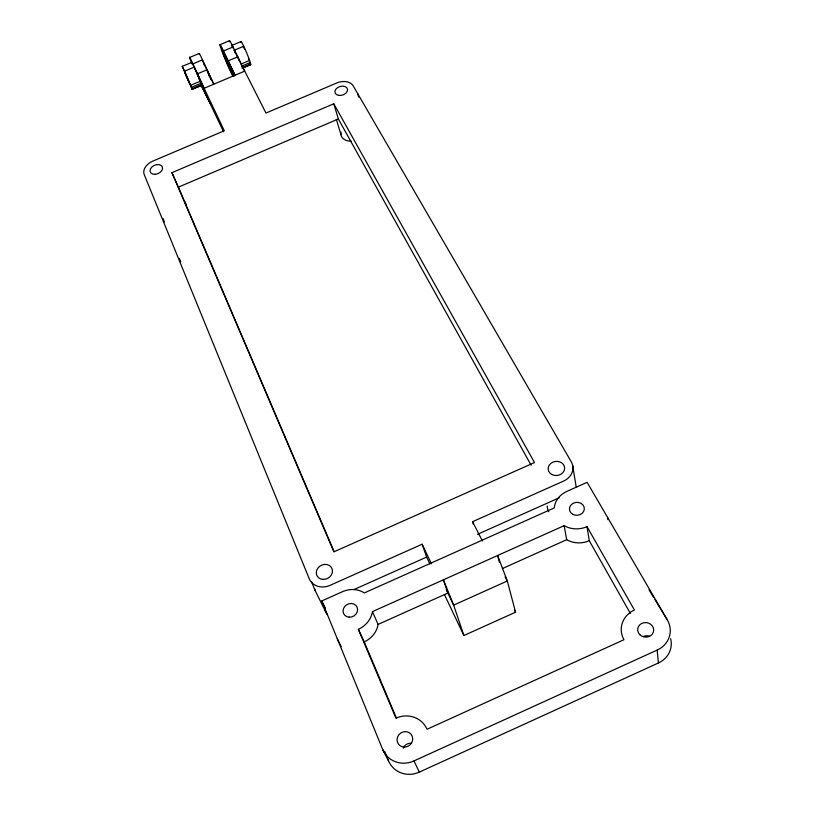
<?xml version="1.0" encoding="UTF-8"?>
<svg xmlns="http://www.w3.org/2000/svg" width="815" height="815" viewBox="0 0 815 815"><rect width="100%" height="100%" fill="white"/><g stroke="black" fill="none" stroke-linecap="round" stroke-linejoin="round"><path stroke-width="1.22" d="M382.673 749.433A24.44 23.115 -38.1 0 0 414 760.925L657.175 650.075A24.552 22.29 7.5 0 0 667.363 619.971L587.106 482.327L566.955 491.343A22.789 19.855 -4.7 0 0 554.261 507.928L364.336 592.923A22.871 20.385 -28.9 0 0 342.463 591.7L321.782 600.94L382.673 749.433L388.47 760.711A24.043 22.851 -39.7 0 0 419.328 772.111L658.388 662.992A24.165 22.036 8.7 0 0 670.633 638.695M444.46 594.593L463.888 635.517L515.549 612.197L507.317 580.993L497.608 555.494L499.422 562.299M372.455 611.627L564.133 525.665A22.789 19.855 -4.7 0 0 587.014 526.633L634.406 610.007A24.552 22.29 7.5 0 0 623.944 639.724L427.029 729.262A24.44 23.115 -38.1 0 0 395.937 718.188L358.356 629.302A22.871 20.385 -28.9 0 0 372.455 611.627L378.079 624.422A22.514 20.202 -29.3 0 1 364.234 641.874L396.548 718.28M378.079 624.422L447.883 593.055L443.401 579.811L453.649 605.138L463.888 635.517M502.386 568.575L566.71 539.683A22.443 19.682 -4.2 0 0 589.255 540.691L630.362 613.41M431.41 563.695L422.15 544.226L330.024 585.374A16.646 14.507 -28.4 0 1 309.191 578.64L144.214 174.563A13.132 9.057 -23.4 0 1 152.823 161.105L224.298 130.757L191.871 62.419L182.224 66.331L192.167 89.365L201.641 85.371L196.67 72.779L194.174 67.115L184.618 71.15L182.224 66.331M473.281 524.096L472.598 521.702L563.593 481.074A16.544 14.161 -7.1 0 0 571.264 461.799L353.119 85.738A12.999 8.934 -17 0 0 336.778 82.977L265.965 113.051L234.17 50.265L243.726 46.241A12.551 0.856 67.2 0 1 249.614 60.422L250.745 64.63L242.33 68.185M354.26 589.449L426.642 557.073L422.15 544.226M477.498 534.334L559.11 497.843M171.945 172.658L178.404 187.155L338.337 118.97L333.783 103.78L171.945 172.658L333.895 551.847L534.497 462.553L333.783 103.78M192.167 89.365L190.679 85.31L200.205 81.286M241.148 63.998L249.614 60.422M191.484 87.348L200.989 83.334M241.851 66.076L250.307 62.5M191.994 88.733L201.478 84.719M242.259 67.502L250.694 63.937M192.014 89.222L201.641 85.371M242.065 68.083L250.745 64.63M189.63 57.478L199.115 53.484M219.958 44.713L229.372 40.75M231.45 45.599L240.934 41.606M191.739 63.458A17.869 0.591 66.8 0 1 191.647 61.094L192.931 63.865L202.507 59.831L213.795 84.19L206.837 69.784L209.486 76.651M232.907 76.141L231.623 73.727A17.849 0.978 67.1 0 1 222.424 52.435A17.849 0.978 67.1 0 1 221.038 45.986L223.544 50.968L233.049 46.964L244.632 71.16L204.127 88.275L192.931 63.865M243.135 46.435L244.612 49.124M249.869 63.662L250.46 64.538M648.985 589.795L653.579 597.344M654.893 599.494L667.363 619.971M338.337 118.97L531.115 465.222M200.959 84.322L201.458 85.229M233.1 48.065L232.244 46.496A12.561 0.774 67.2 0 0 231.684 45.65M505.106 576.663L507.317 580.993L453.649 605.138L446.263 589.653M472.598 521.702L482.358 540.895M514.418 609.956L515.549 612.197M201.631 86.39L209.954 103.098M227.864 60.911L233.375 75.877L230.248 70.008A12.561 0.683 67.1 0 1 223.768 55.002A12.561 0.683 67.1 0 1 222.801 50.479L235.036 75.214L223.544 50.968M230.635 68.44L234.425 76.009M204.025 64.589L204.422 65.394M337.288 638.756L341.251 646.672M311.462 581.553L315.313 590.957L325.603 611.668M321.782 600.94L325.48 608.408M201.04 84.454L223.544 131.765M233.049 46.964L230.502 41.993A17.838 1.09 67.2 0 0 229.514 41.799M414 760.925L419.328 772.111M426.642 557.073L429.882 563.899M202.507 59.831L201.203 57.07A17.859 0.713 66.9 0 0 199.349 54.503M202.68 60.88L206.317 68.674M358.356 629.302L364.234 641.874M184.618 71.15L190.679 85.31M187.246 78.383L189.691 83.619L184.72 72.097L186.604 76.875M178.404 187.155L334.119 551.602M384.609 751.287L388.47 760.711M162.969 218.349L164.416 221.884M179.31 258.314L180.757 261.839M198.738 76.936L197.505 73.798L207.122 69.733L210.983 79.758M204.585 91.779L205.808 94.876M197.261 73.829L203.108 88.662M233.742 75.764L228.251 60.83L237.797 56.795L238.938 59.984M192.401 64.456L191.719 62.337M336.361 119.377L340.955 134.607M357.683 93.613L358.671 97.138M248.443 58.588L248.667 59.434M564.133 525.665L566.71 539.683M572.629 465.263L576.286 487.533M587.014 526.633L589.255 540.691M607.552 517.393L607.847 519.624M657.175 650.075L658.388 662.992M643.412 636.505A7.895 7.203 8.7 0 1 649.402 636.148M184.485 201.437A12.714 9.006 -23.6 0 1 186.309 205.716M351.255 141.178A12.602 8.884 -16.8 0 1 341.057 132.224M403.211 748.19A7.855 7.467 -39.7 0 1 411.331 743.198M241.016 42.339A12.551 0.856 67.2 0 1 243.736 46.261M234.17 50.265A12.561 0.774 67.2 0 1 235.392 52.934M548.78 511.779A15.913 13.855 -6 0 1 547.242 505.962M327.498 614.856A15.994 14.191 -29.3 0 1 324.89 609.284M315.313 590.957A16.402 14.395 -28.7 0 1 314.59 588.542M224.217 54.411L229.83 67.808L224.217 54.411M403.843 747.06A7.987 7.549 -38.1 0 0 412.125 736.047A7.987 7.549 -38.1 0 0 398.688 734.987A7.987 7.549 -38.1 0 0 403.843 747.06M639.806 634.681A8.028 7.284 7.5 0 0 653.335 632.185A8.028 7.284 7.5 0 0 643.901 622.711A8.028 7.284 7.5 0 0 639.806 634.681M154.809 174.339A6.561 4.533 -23.4 0 0 162.338 166.851A6.561 4.533 -23.4 0 0 151.753 167.116A6.561 4.533 -23.4 0 0 154.809 174.339M338.632 95.375A6.5 4.462 -17 0 0 347.557 89.365A6.5 4.462 -17 0 0 337.522 87.674A6.5 4.462 -17 0 0 338.632 95.375M323.046 579.394A8.323 7.254 -28.4 0 0 331.98 568.483A8.323 7.254 -28.4 0 0 318.156 567.8A8.323 7.254 -28.4 0 0 323.046 579.394M551.765 474.473A8.272 7.08 -7.1 0 0 564.632 468.696A8.272 7.08 -7.1 0 0 552.804 462.187A8.272 7.08 -7.1 0 0 551.765 474.473M572.762 514.316A7.447 6.489 -4.7 0 0 584.324 509.11A7.447 6.489 -4.7 0 0 573.597 503.079A7.447 6.489 -4.7 0 0 572.762 514.316M349.207 617.189A7.478 6.663 -28.9 0 0 357.143 607.267A7.478 6.663 -28.9 0 0 344.674 606.564A7.478 6.663 -28.9 0 0 349.207 617.189"/></g></svg>
